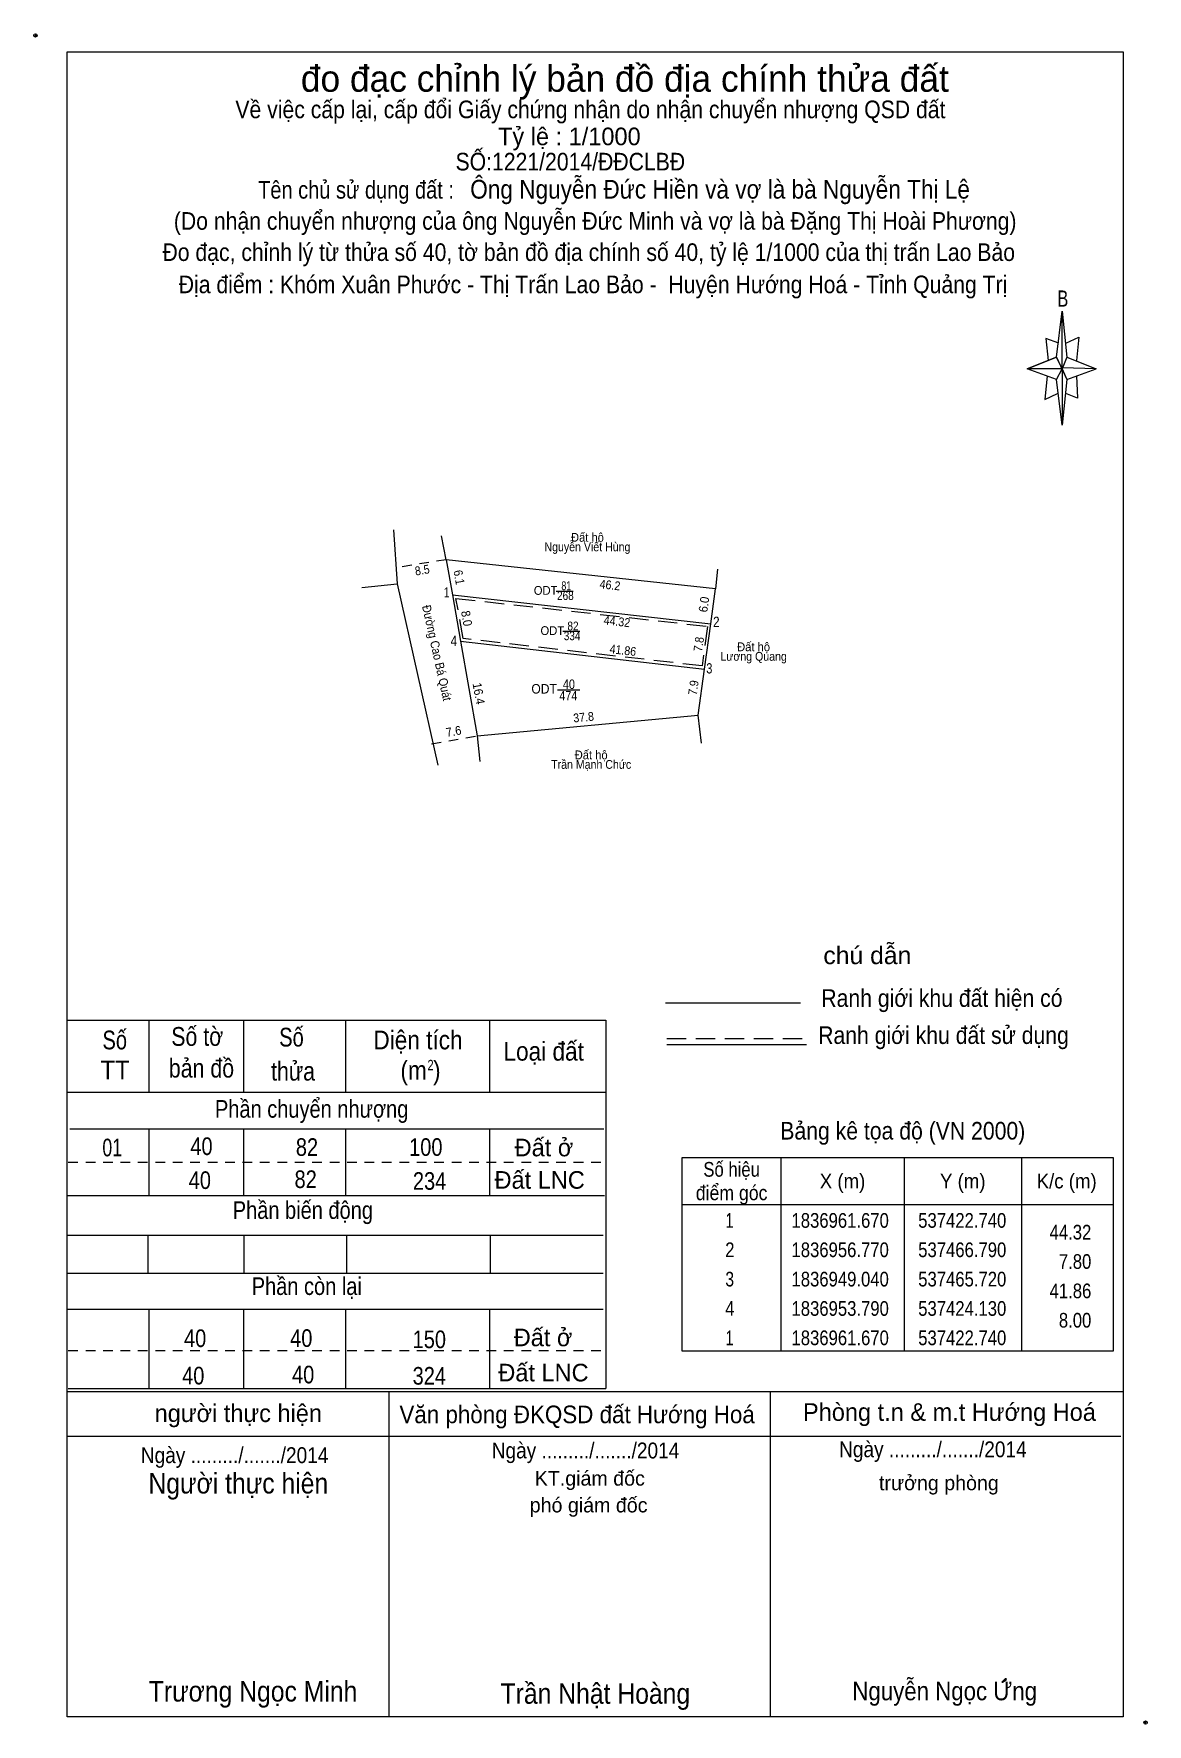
# Model space of a CAD drawing. Header units: metres. Extents: x 537351 to 537541, y 1836769 to 1837057.
import ezdxf
from ezdxf.enums import TextEntityAlignment as Align

# ---------------------------------------------------------------- set-up
doc = ezdxf.new("R2010")
doc.units = ezdxf.units.M
doc.header["$LTSCALE"] = 1.1
doc.header["$PDMODE"] = 32
doc.header["$PDSIZE"] = 0.55
doc.linetypes.add('MEDIUM_DASHED', pattern=[4.5, 3, -1.5])
doc.linetypes.add('SHORT_DASHED', pattern=[2.7, 1.5, -1.2])
for name, color, linetype, lineweight in [('1', 7, 'MEDIUM_DASHED', 13), ('10', 7, 'Continuous', 13), ('17', 7, 'Continuous', 13), ('23', 7, 'Continuous', 13), ('36', 7, 'Continuous', 13), ('5', 7, 'Continuous', 13), ('63', 7, 'Continuous', 13)]:
    doc.layers.add(name, color=color, linetype=linetype, lineweight=lineweight)
doc.layers.add('34', color=7, linetype='Continuous')

msp = doc.modelspace()

# ---------------------------------------------------------------- hatches: boundary and pattern name
at = {"layer": '5'}
msp.add_hatch(color=256, dxfattribs=at).paths.add_polyline_path([(537517.08, 1836776.83), (537517.14, 1836776.89), (537517.16, 1836776.97), (537517.12, 1836777.05), (537517.04, 1836777.07), (537516.96, 1836777.05), (537516.9, 1836777.01), (537516.4, 1836776.45), (537516.52, 1836776.45)])

# ---------------------------------------------------------------- linework, layer by layer
at = {"layer": '1'}
msp.add_lwpolyline([(537423.35, 1836961.1), (537466.22, 1836956.33), (537465.29, 1836949.59), (537424.56, 1836954.24)], close=True, dxfattribs=at)
at = {"layer": '10'}
for p, q in [((537421.68, 1836967.68), (537420.86, 1836971.77)), ((537467.61, 1836962.71), (537421.68, 1836967.68)), ((537467.93, 1836966.09), (537467.61, 1836962.71)), ((537407.33, 1836962.95), (537413.36, 1836963.56)), ((537464.64, 1836941.21), (537465.72, 1836949.04)), ((537426.99, 1836937.65), (537464.64, 1836941.21)), ((537465.22, 1836936.44), (537464.64, 1836941.21))]:
    msp.add_line(p, q, dxfattribs=at)
msp.add_lwpolyline([(537412.73, 1836972.76), (537413.36, 1836963.56), (537420.28, 1836932.68)], dxfattribs=at)
at = {"layer": '17'}
for p, q in [((537459.08, 1836892.19), (537482.08, 1836892.19)), ((537357.12, 1836889.27), (537448.92, 1836889.27)), ((537371, 1836889.27), (537371, 1836876.99)), ((537387.16, 1836889.27), (537387.16, 1836876.99)), ((537404.52, 1836889.27), (537404.52, 1836876.99)), ((537429.04, 1836889.27), (537429.04, 1836876.99)), ((537448.92, 1836889.27), (537448.92, 1836826.51)), ((537459.28, 1836885.11), (537483.08, 1836885.11)), ((537357.12, 1836876.99), (537448.92, 1836876.99)), ((537357.56, 1836870.75), (537448.56, 1836870.75)), ((537371, 1836870.75), (537371, 1836859.35)), ((537387.16, 1836870.75), (537387.16, 1836859.35)), ((537404.52, 1836870.75), (537404.52, 1836859.35)), ((537429.04, 1836870.75), (537429.04, 1836859.35)), ((537357.12, 1836859.35), (537448.68, 1836859.35)), ((537357.16, 1836852.63), (537448.44, 1836852.63)), ((537370.84, 1836852.63), (537370.84, 1836846.15)), ((537387.2, 1836852.63), (537387.2, 1836846.15)), ((537404.72, 1836852.63), (537404.72, 1836846.15)), ((537429.2, 1836852.63), (537429.2, 1836846.15)), ((537357.16, 1836846.15), (537448.44, 1836846.15)), ((537357.16, 1836839.99), (537448.44, 1836839.99)), ((537371, 1836839.99), (537371, 1836826.51)), ((537387.16, 1836839.99), (537387.16, 1836826.51)), ((537404.52, 1836839.99), (537404.52, 1836826.51)), ((537429.04, 1836839.99), (537429.04, 1836826.51)), ((537357.28, 1836826.51), (537448.92, 1836826.51))]:
    msp.add_line(p, q, dxfattribs=at)
at = {"layer": '17', "linetype": 'MEDIUM_DASHED'}
msp.add_line((537459.28, 1836886.11), (537482.88, 1836886.11), dxfattribs=at)
at = {"layer": '17', "linetype": 'SHORT_DASHED'}
for p, q in [((537357.28, 1836865.03), (537449.32, 1836865.03)), ((537357.28, 1836832.99), (537448.84, 1836832.99))]:
    msp.add_line(p, q, dxfattribs=at)
at = {"layer": '23'}
for p, q in [((537421.68, 1836967.68), (537420.86, 1836971.77)), ((537424.13, 1836953.79), (537426.99, 1836937.65)), ((537426.99, 1836937.65), (537427.42, 1836933.28))]:
    msp.add_line(p, q, dxfattribs=at)
msp.add_lwpolyline([(537412.73, 1836972.76), (537413.36, 1836963.56), (537420.28, 1836932.68)], dxfattribs=at)
at = {"layer": '36', "linetype": 'SHORT_DASHED'}
for p, q in [((537421.68, 1836967.68), (537413.17, 1836966.32)), ((537426.66, 1836937.59), (537419.18, 1836936.24))]:
    msp.add_line(p, q, dxfattribs=at)
at = {"layer": '36'}
for p, q in [((537440.45, 1836962.33), (537443.31, 1836962.33)), ((537441.59, 1836955.48), (537444.45, 1836955.48)), ((537440.63, 1836945.49), (537444.47, 1836945.49))]:
    msp.add_line(p, q, dxfattribs=at)
msp.add_lwpolyline([(537421.68, 1836967.68), (537422.74, 1836961.67), (537466.79, 1836956.77), (537467.61, 1836962.71)], dxfattribs=at)
at = {"layer": '5'}
for p, q in [((537525.68, 1837002.19), (537526.68, 1837009.99)), ((537525.68, 1836998.39), (537520.68, 1837000.19)), ((537527.48, 1837002.19), (537532.48, 1837000.19)), ((537527.48, 1836998.39), (537526.68, 1836990.59)), ((537529.08, 1836998.99), (537529.28, 1836995.19)), ((537529.28, 1836995.19), (537527.28, 1836995.99)), ((537357.08, 1836825.99), (537537.08, 1836825.99)), ((537411.92, 1836825.99), (537411.92, 1836770.59)), ((537476.88, 1836825.99), (537476.88, 1836770.59)), ((537357.08, 1836818.39), (537536.68, 1836818.39))]:
    msp.add_line(p, q, dxfattribs=at)
for points in [[(537357.08, 1837054.19), (537537.08, 1837054.19), (537537.08, 1836770.59), (537357.08, 1836770.59)], [(537526.68, 1837009.99), (537527.48, 1837002.19), (537526.68, 1837000.19)], [(537526.68, 1837000.19), (537520.68, 1837000.19), (537525.68, 1837002.19), (537527.48, 1836998.39), (537532.48, 1837000.19), (537526.68, 1837000.39)], [(537526.68, 1837000.19), (537526.68, 1836990.59), (537525.68, 1836998.39)], [(537517.08, 1836776.83), (537517.14, 1836776.89), (537517.16, 1836776.97), (537517.12, 1836777.05), (537517.04, 1836777.07), (537516.96, 1836777.05), (537516.9, 1836777.01), (537516.4, 1836776.45), (537516.52, 1836776.45)]]:
    msp.add_lwpolyline(points, close=True, dxfattribs=at)
for points in [[(537526.08, 1837004.59), (537523.88, 1837005.39), (537524.28, 1837001.59)], [(537527.28, 1837004.59), (537529.48, 1837005.59), (537529.08, 1837001.59)], [(537526.68, 1837000.19), (537525.68, 1837002.19), (537520.68, 1837000.19)], [(537526.68, 1837000.19), (537527.48, 1836998.39), (537532.48, 1837000.19)], [(537524.08, 1836998.99), (537523.68, 1836994.99), (537525.88, 1836995.99)]]:
    msp.add_lwpolyline(points, dxfattribs=at)
for p in [(537351.68, 1837056.99), (537540.88, 1836769.59)]:
    msp.add_point(p, dxfattribs=at)
at = {"layer": '63'}
for p, q in [((537422.74, 1836961.67), (537424.13, 1836953.79)), ((537478.73, 1836865.83), (537478.73, 1836832.83)), ((537499.73, 1836865.83), (537499.73, 1836832.83)), ((537519.73, 1836865.83), (537519.73, 1836832.83)), ((537461.93, 1836857.83), (537535.33, 1836857.83))]:
    msp.add_line(p, q, dxfattribs=at)
msp.add_lwpolyline([(537424.13, 1836953.79), (537465.72, 1836949.04), (537466.79, 1836956.77)], dxfattribs=at)
msp.add_lwpolyline([(537461.93, 1836865.83), (537535.33, 1836865.83), (537535.33, 1836832.83), (537461.93, 1836832.83)], close=True, dxfattribs=at)

# ---------------------------------------------------------------- texts
at = {"layer": '17'}
for s, height, width, p in [('chú dẫn', 3, 1.05, (537493.46, 1836898.79)), ('Ranh giới khu đất hiện có ', 3, 0.9, (537506.67, 1836891.51)), ('Số', 3.2, 0.8, (537365.2, 1836884.27)), ('Số tờ', 3.2, 0.85, (537379.26, 1836884.87)), ('Số', 3.2, 0.8, (537395.32, 1836884.75)), ('Ranh giới khu đất sử dụng', 3, 0.9, (537506.44, 1836885.19)), ('Diện tích', 3.2, 0.9, (537416.88, 1836884.27)), ('Loại đất', 3.2, 0.9, (537438.3, 1836882.35)), ('TT', 3.2, 0.95, (537365.26, 1836879.15)), ('bản đồ', 3.2, 0.85, (537379.98, 1836879.47)), ('thửa', 3.2, 0.85, (537395.59, 1836878.95)), ('(m )', 3.2, 0.9, (537417.31, 1836879.11)), ('2', 1.77, 0.8, (537419.02, 1836880.71)), ('Phần chuyển nhượng', 3, 0.85, (537398.76, 1836872.63)), ('Bảng kê tọa độ (VN 2000)', 3, 0.9, (537499.5, 1836868.91)), ('01', 3, 0.75, (537364.77, 1836866.05)), ('40', 3, 0.85, (537379.98, 1836866.27)), ('82', 3, 0.85, (537397.96, 1836866.13)), ('100', 3, 0.85, (537418.21, 1836866.13)), ('40', 3, 0.85, (537379.7, 1836860.49)), ('82', 3, 0.85, (537397.74, 1836860.65)), ('234', 3, 0.85, (537418.86, 1836860.35)), ('Phần biến động', 3, 0.85, (537397.26, 1836855.39)), ('Phần còn lại', 3, 0.85, (537397.93, 1836842.43)), ('40', 3, 0.85, (537378.9, 1836833.56)), ('40', 3, 0.85, (537396.99, 1836833.59)), ('150', 3, 0.85, (537418.81, 1836833.37)), ('40', 3, 0.85, (537378.58, 1836827.19)), ('40', 3, 0.85, (537397.31, 1836827.37)), ('324', 3, 0.85, (537418.81, 1836827.16))]:
    msp.add_text(s, height=height, dxfattribs=dict(at, width=width)).set_placement(p, align=Align.CENTER)
for s, p in [('Đất ở', (537438.35, 1836866.05)), ('Đất LNC', (537437.62, 1836860.53)), ('Đất ở', (537438.195, 1836833.7)), ('Đất LNC', (537438.265, 1836827.71))]:
    msp.add_text(s, height=3, dxfattribs=at).set_placement(p, align=Align.CENTER)
at = {"layer": '34', "width": 0.9}
msp.add_text('Ông Nguyễn Đức Hiền và vợ là bà Nguyễn Thị Lệ', height=3.2, dxfattribs=at).set_placement((537425.78, 1837029.19))
at = {"layer": '36'}
for s, height, width, p in [('Đất hộ', 1.5, 0.95, (537445.755, 1836970.74)), ('Nguyễn Viết Hùng', 1.5, 0.9, (537445.755, 1836969.12)), ('ODT', 1.5, 0.95, (537438.63, 1836961.7)), ('81', 1.5, 0.75, (537442.155, 1836962.49)), ('268', 1.5, 0.85, (537442, 1836960.82)), ('82', 1.5, 0.85, (537443.295, 1836955.64)), ('ODT', 1.5, 0.95, (537439.77, 1836954.85)), ('334', 1.5, 0.85, (537443.145, 1836953.97)), ('Lương Quang', 1.5, 0.9, (537474.08, 1836950.47)), ('Đất hộ', 1.5, 0.95, (537474.075, 1836952.09)), ('ODT', 1.62, 0.95, (537438.375, 1836944.88)), ('40', 1.62, 0.85, (537442.6, 1836945.66)), ('474', 1.62, 0.85, (537442.5, 1836943.7)), ('Đất hộ', 1.5, 0.95, (537446.395, 1836933.68)), ('Trần Mạnh Chức', 1.5, 0.9, (537446.395, 1836932.06))]:
    msp.add_text(s, height=height, dxfattribs=dict(at, width=width)).set_placement(p, align=Align.CENTER)
for s, rotation, width, p in [('8.5', 9.08, 0.9, (537417.717, 1836965.182)), ('6.1', 280.028, 0.9, (537423.147, 1836964.546)), ('46.2', 353.824, 0.9, (537449.529, 1836962.63)), ('Đường Cao Bá Quát', 282.631, 0.9, (537419.375, 1836951.644)), ('6.0', 82.135, 0.95, (537466.348, 1836959.957)), ('8.0', 280.028, 0.95, (537424.441, 1836957.556)), ('44.32', 353.653, 0.9, (537450.707, 1836956.42)), ('7.8', 82.135, 0.9, (537465.474, 1836953.192)), ('41.86', 353.653, 0.9, (537451.727, 1836951.52)), ('16.4', 280.028, 0.95, (537426.497, 1836944.756)), ('7.9', 82.135, 0.9, (537464.566, 1836945.777)), ('37.8', 5.402, 0.9, (537445.169, 1836940.114)), ('7.6', 10.231, 0.95, (537423.082, 1836937.715))]:
    msp.add_text(s, height=1.5, rotation=rotation, dxfattribs=dict(at, width=width)).set_placement(p, align=Align.CENTER)
at = {"layer": '5'}
for s, height, p in [('đo đạc chỉnh lý bản đồ địa chính thửa đất', 4.5, (537452.13, 1837047.39)), ('Tỷ lệ : 1/1000', 3, (537442.675, 1837038.29)), ('người thực hiện', 3, (537386.26, 1836820.79)), ('Phòng t.n & m.t Hướng Hoá ', 3, (537508.01, 1836820.99)), ('KT.giám đốc', 2.5, (537446.16, 1836809.95)), ('  trưởng phòng ', 2.5, (537505.19, 1836809.17)), ('phó giám đốc', 2.5, (537445.96, 1836805.39))]:
    msp.add_text(s, height=height, dxfattribs=at).set_placement(p, align=Align.CENTER)
for s, height, width, p in [('Về việc cấp lại, cấp đổi Giấy chứng nhận do nhận chuyển nhượng QSD đất', 3, 0.9, (537446.265, 1837042.89)), ('SỐ:1221/2014/ĐĐCLBĐ', 3, 0.9, (537442.845, 1837033.99)), ('Tên chủ sử dụng đất :', 3, 0.85, (537406.32, 1837029.19)), ('(Do nhận chuyển nhượng của ông Nguyễn Đức Minh và vợ là bà Đặng Thị Hoài Phương)', 3, 0.9, (537447.075, 1837023.89)), ('Đo đạc, chỉnh lý từ thửa số 40, tờ bản đồ địa chính số 40, tỷ lệ 1/1000 của thị trấn Lao Bảo', 3, 0.9, (537445.98, 1837018.57)), ('Địa điểm : Khóm Xuân Phước - Thị Trấn Lao Bảo -  Huyện Hướng Hoá - Tỉnh Quảng Trị ', 3, 0.9, (537447.215, 1837013.08)), ('B', 2.755, 0.75, (537526.78, 1837010.79)), ('Văn phòng ĐKQSD đất Hướng Hoá', 3, 0.95, (537444, 1836820.59)), ('Ngày ........./......./2014', 2.7, 0.9, (537385.63, 1836813.79)), ('Ngày ........./......./2014', 2.7, 0.9, (537445.43, 1836814.59)), ('Ngày ........./......./2014', 2.7, 0.9, (537504.63, 1836814.79)), ('Người thực hiện', 3.499, 0.9, (537386.26, 1836808.61)), ('Trương Ngọc Minh', 3.5, 0.9, (537388.77, 1836773.17)), ('Trần Nhật Hoàng', 3.5, 0.9, (537447.11, 1836772.79)), ('Nguyễn Ngọc Ưng', 3.15, 0.9, (537506.64, 1836773.39))]:
    msp.add_text(s, height=height, dxfattribs=dict(at, width=width)).set_placement(p, align=Align.CENTER)
at = {"layer": '63'}
for s, height, width, p in [(' 1', 1.75, 0.75, (537422.26, 1836961.25)), (' 2', 1.75, 0.85, (537468.28, 1836956.22)), (' 4', 1.75, 0.85, (537423.55, 1836953)), (' 3', 1.75, 0.8, (537467.05, 1836948.3)), ('44.32', 2.5, 0.85, (537531.63, 1836851.88)), ('7.80', 2.5, 0.85, (537531.63, 1836846.88)), ('41.86', 2.5, 0.85, (537531.63, 1836841.88)), ('8.00', 2.5, 0.85, (537531.63, 1836836.88))]:
    msp.add_text(s, height=height, dxfattribs=dict(at, width=width)).set_placement(p, align=Align.RIGHT)
for s, width, p in [('Số hiệu', 0.85, (537470.33, 1836862.58)), ('X (m)', 0.95, (537489.23, 1836860.58)), ('Y (m)', 0.95, (537509.725, 1836860.58)), ('K/c (m)', 0.95, (537527.43, 1836860.58)), ('điểm góc', 0.9, (537470.33, 1836858.58)), (' 1', 0.75, (537469.625, 1836853.88)), ('1836961.670', 0.85, (537488.83, 1836853.88)), ('537422.740', 0.85, (537509.635, 1836853.88)), (' 2', 0.85, (537469.63, 1836848.88)), ('1836956.770', 0.85, (537488.83, 1836848.88)), ('537466.790', 0.85, (537509.635, 1836848.88)), (' 3', 0.8, (537469.63, 1836843.88)), ('1836949.040', 0.85, (537488.83, 1836843.88)), ('537465.720', 0.85, (537509.635, 1836843.88)), (' 4', 0.85, (537469.625, 1836838.88)), ('1836953.790', 0.85, (537488.83, 1836838.88)), ('537424.130', 0.85, (537509.635, 1836838.88)), (' 1', 0.75, (537469.625, 1836833.88)), ('1836961.670', 0.85, (537488.83, 1836833.88)), ('537422.740', 0.85, (537509.635, 1836833.88))]:
    msp.add_text(s, height=2.5, dxfattribs=dict(at, width=width)).set_placement(p, align=Align.CENTER)

doc.saveas('drawing.dxf')
